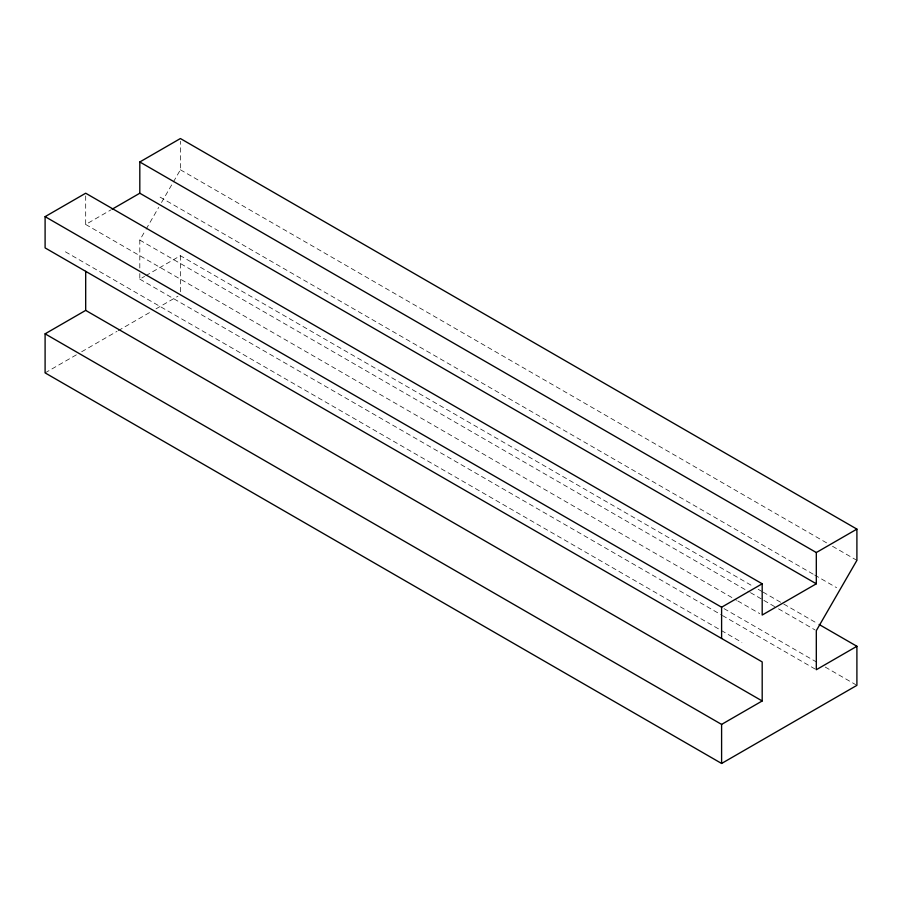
<?xml version="1.0" encoding="UTF-8"?>
<svg xmlns="http://www.w3.org/2000/svg" width="902" height="902" viewBox="0 0 902 902"><rect width="100%" height="100%" fill="white"/><g stroke="black" fill="none" stroke-linecap="round" stroke-linejoin="round"><path stroke-width="0.68" stroke-dasharray="4.51 3.38" d="M139.81 267.984L139.81 240.09L145.414 230.393M146.113 229.176L158.707 207.359M161.503 202.51L172.699 183.117M173.398 181.911L180.4 169.79L180.4 141.253M85.69 195.937L85.69 224.463L110.946 209.884M139.81 273.565L139.81 279.146L144.591 276.395M145.774 275.696L180.4 255.717L753.294 586.469M45.1 372.887L76.794 354.587M81.665 351.769L117.012 331.361M118.23 330.662L151.141 311.664M156.023 308.845L177.965 296.183M180.4 169.79L827.641 543.466M832.523 546.285L856.9 560.356M160.105 197.132L813.446 574.326M814.664 575.036L836.605 587.698M758.165 589.288L761.829 591.396M763.047 592.095L782.541 603.359M783.77 604.058L817.9 623.767M139.81 240.09L749.269 591.96M750.487 592.659L762.675 599.695M763.893 600.405L777.31 608.14M778.527 608.85L815.092 629.957M85.69 224.463L736.596 600.258M737.813 600.969L759.755 613.631M724.035 608.636L817.9 662.823M825.206 667.052L855.682 684.641M139.81 279.146L721.239 614.826M722.457 615.536L816.31 669.724M65.395 251.805L741.895 642.382M180.4 255.717L180.4 293.375"/><path stroke-width="1.35" d="M819.117 624.477L856.9 646.283L856.9 685.351L721.6 763.464L45.1 372.887L45.1 333.83L721.6 724.407L762.19 700.967L762.19 661.91L45.1 247.903L45.1 216.649L85.69 193.22L762.19 583.797L762.19 615.04L816.31 583.797L816.31 552.543L139.81 161.977L139.81 193.22L816.31 583.797M139.81 161.977L180.4 138.536L856.9 529.113L856.9 560.356L816.31 630.667L816.31 669.724L856.9 646.283M112.152 209.196L139.81 193.22M45.1 333.83L85.69 310.389L762.19 700.967M45.1 216.649L721.6 607.226L762.19 583.797M816.31 552.543L856.9 529.113M721.6 607.226L721.6 638.469M721.6 724.407L721.6 763.464M85.69 271.333L85.69 310.389"/></g></svg>
